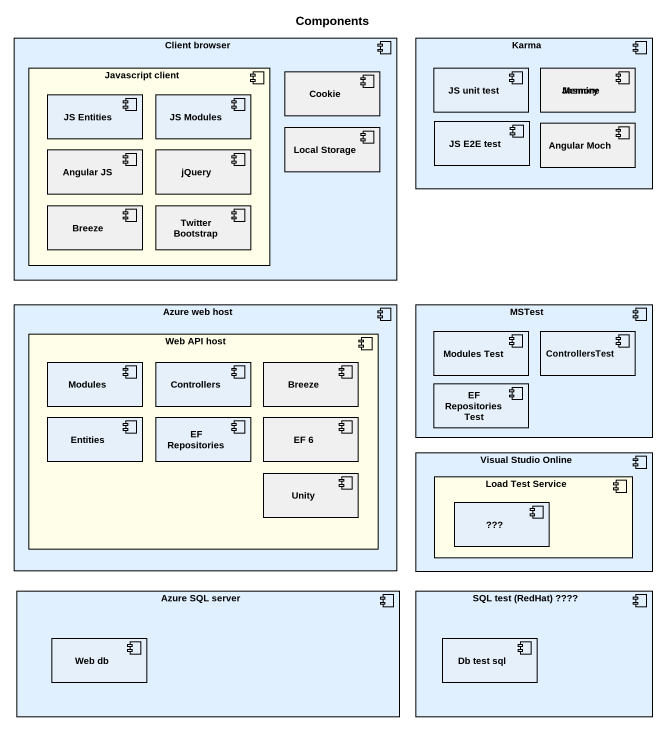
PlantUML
@startuml
title Components
component "Client browser" as Client_browser #E1F0FF {
  component "Javascript client" as Javascript_client #FFFFE9 {
    component "JS Entities" as JS_Entities
    component "JS Modules" as JS_Modules
    component "Angular JS" as Angular_JS #F0F0F0
    component jQuery #F0F0F0
    component Breeze #F0F0F0
    component "Twitter Bootstrap" as Twitter_Bootstrap #F0F0F0
  }
  component Cookie #F0F0F0
  component "Local Storage" as Local_Storage #F0F0F0
}
component Karma #E1F0FF {
  component "JS unit test" as JS_unit_test
  component Memory #F0F0F0
  component Jasmine #F0F0F0
  component "JS E2E test" as JS_E2E_test
  component "Angular Moch" as Angular_Moch #F0F0F0
}
component "Azure web host" as Azure_web_host #E1F0FF {
  component "Web API host" as Web_API_host #FFFFE9 {
    component Modules
    component Controllers
    component "Breeze" as Breeze_2 #F0F0F0
    component Entities
    component "EF Repositories" as EF_Repositories
    component "EF 6" as EF_6 #F0F0F0
    component Unity #F0F0F0
  }
}
component MSTest #E1F0FF {
  component "Modules Test" as Modules_Test
  component ControllersTest
  component "EF Repositories Test" as EF_Repositories_Test
}
component "Visual Studio Online" as Visual_Studio_Online #E1F0FF {
  component "Load Test Service" as Load_Test_Service #FFFFE9 {
    component "???" as component1
  }
}
component "Azure SQL server" as Azure_SQL_server #E1F0FF {
  component "Web db" as Web_db
}
component "SQL test (RedHat) ????" as SQL_test_RedHat #E1F0FF {
  component "Db test sql" as Db_test_sql
}
@enduml
